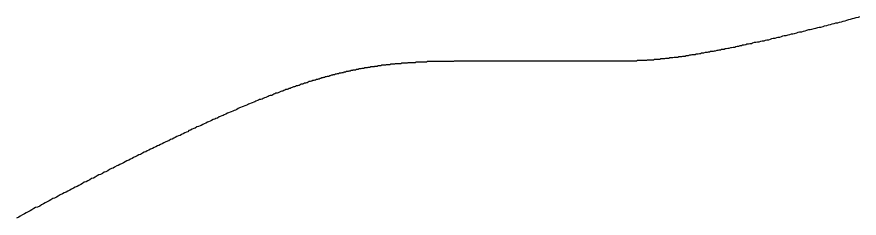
# Model space of a CAD drawing. Header units: millimetres. Extents: x 111 to 2999, y 81 to 1941.
# Drawn here: x 958.82 to 974.79, y 1520.56 to 1524.38 of the extents above; entities that cross this region are included whole.
import ezdxf

# ---------------------------------------------------------------- set-up
doc = ezdxf.new("R2010")
doc.units = ezdxf.units.MM

msp = doc.modelspace()

# ---------------------------------------------------------------- linework, layer by layer
msp.add_polyline3d([(974.8, 1524.383, 0), (974.77, 1524.373, 0), (974.73, 1524.363, 0), (974.69, 1524.353, 0), (974.66, 1524.343, 0), (974.62, 1524.333, 0), (974.59, 1524.323, 0), (974.55, 1524.313, 0), (974.52, 1524.303, 0), (974.48, 1524.293, 0), (974.45, 1524.283, 0), (974.41, 1524.273, 0), (974.38, 1524.263, 0), (974.34, 1524.263, 0), (974.31, 1524.253, 0), (974.27, 1524.243, 0), (974.24, 1524.233, 0), (974.2, 1524.223, 0), (974.17, 1524.213, 0), (974.13, 1524.203, 0), (974.1, 1524.193, 0), (974.06, 1524.183, 0), (974.03, 1524.183, 0), (974, 1524.173, 0), (973.96, 1524.163, 0), (973.93, 1524.153, 0), (973.89, 1524.143, 0), (973.86, 1524.133, 0), (973.83, 1524.133, 0), (973.79, 1524.123, 0), (973.76, 1524.113, 0), (973.73, 1524.103, 0), (973.7, 1524.093, 0), (973.66, 1524.093, 0), (973.63, 1524.083, 0), (973.6, 1524.073, 0), (973.56, 1524.063, 0), (973.53, 1524.053, 0), (973.5, 1524.053, 0), (973.47, 1524.043, 0), (973.44, 1524.033, 0), (973.4, 1524.023, 0), (973.37, 1524.023, 0), (973.34, 1524.013, 0), (973.31, 1524.003, 0), (973.28, 1523.993, 0), (973.25, 1523.993, 0), (973.22, 1523.983, 0), (973.19, 1523.973, 0), (973.16, 1523.973, 0), (973.13, 1523.963, 0), (973.1, 1523.953, 0), (973.07, 1523.943, 0), (973.04, 1523.943, 0), (973.01, 1523.933, 0), (972.98, 1523.923, 0), (972.95, 1523.923, 0), (972.92, 1523.913, 0), (972.89, 1523.903, 0), (972.86, 1523.903, 0), (972.83, 1523.893, 0), (972.8, 1523.893, 0), (972.77, 1523.883, 0), (972.75, 1523.873, 0), (972.72, 1523.873, 0), (972.69, 1523.863, 0), (972.66, 1523.863, 0), (972.64, 1523.853, 0), (972.61, 1523.843, 0), (972.58, 1523.843, 0), (972.56, 1523.833, 0), (972.53, 1523.833, 0), (972.5, 1523.823, 0), (972.48, 1523.823, 0), (972.45, 1523.813, 0), (972.43, 1523.803, 0), (972.4, 1523.803, 0), (972.37, 1523.793, 0), (972.35, 1523.793, 0), (972.32, 1523.783, 0), (972.3, 1523.783, 0), (972.27, 1523.773, 0), (972.25, 1523.773, 0), (972.23, 1523.763, 0), (972.2, 1523.763, 0), (972.18, 1523.763, 0), (972.16, 1523.753, 0), (972.13, 1523.753, 0), (972.11, 1523.743, 0), (972.09, 1523.743, 0), (972.06, 1523.733, 0), (972.04, 1523.733, 0), (972.02, 1523.723, 0), (972, 1523.723, 0), (971.97, 1523.723, 0), (971.95, 1523.713, 0), (971.93, 1523.713, 0), (971.91, 1523.703, 0), (971.89, 1523.703, 0), (971.87, 1523.703, 0), (971.84, 1523.693, 0), (971.82, 1523.693, 0), (971.8, 1523.693, 0), (971.78, 1523.683, 0), (971.76, 1523.683, 0), (971.74, 1523.673, 0), (971.72, 1523.673, 0), (971.7, 1523.673, 0), (971.68, 1523.663, 0), (971.66, 1523.663, 0), (971.64, 1523.663, 0), (971.62, 1523.663, 0), (971.6, 1523.653, 0), (971.59, 1523.653, 0), (971.57, 1523.653, 0), (971.55, 1523.643, 0), (971.53, 1523.643, 0), (971.51, 1523.643, 0), (971.49, 1523.633, 0), (971.47, 1523.633, 0), (971.46, 1523.633, 0), (971.44, 1523.633, 0), (971.42, 1523.623, 0), (971.4, 1523.623, 0), (971.38, 1523.623, 0), (971.37, 1523.623, 0), (971.35, 1523.613, 0), (971.33, 1523.613, 0), (971.31, 1523.613, 0), (971.3, 1523.613, 0), (971.28, 1523.613, 0), (971.26, 1523.603, 0), (971.25, 1523.603, 0), (971.23, 1523.603, 0), (971.21, 1523.603, 0), (971.2, 1523.603, 0), (971.18, 1523.593, 0), (971.17, 1523.593, 0), (971.15, 1523.593, 0), (971.13, 1523.593, 0), (971.12, 1523.593, 0), (971.1, 1523.583, 0), (971.09, 1523.583, 0), (971.07, 1523.583, 0), (971.05, 1523.583, 0), (971.04, 1523.583, 0), (971.02, 1523.583, 0), (971.01, 1523.573, 0), (970.99, 1523.573, 0), (970.98, 1523.573, 0), (970.96, 1523.573, 0), (970.95, 1523.573, 0), (970.93, 1523.573, 0), (970.92, 1523.573, 0), (970.9, 1523.573, 0), (970.89, 1523.563, 0), (970.87, 1523.563, 0), (970.86, 1523.563, 0), (970.84, 1523.563, 0), (970.83, 1523.563, 0), (970.82, 1523.563, 0), (970.8, 1523.563, 0), (970.79, 1523.563, 0), (970.77, 1523.563, 0), (970.76, 1523.553, 0), (970.75, 1523.553, 0), (970.73, 1523.553, 0), (970.72, 1523.553, 0), (970.7, 1523.553, 0), (970.69, 1523.553, 0), (970.68, 1523.553, 0), (970.66, 1523.553, 0), (970.65, 1523.553, 0), (970.63, 1523.553, 0), (970.62, 1523.553, 0), (970.61, 1523.553, 0), (970.59, 1523.553, 0), (970.58, 1523.553, 0), (970.57, 1523.543, 0), (970.55, 1523.543, 0), (970.54, 1523.543, 0), (970.53, 1523.543, 0), (970.51, 1523.543, 0), (970.5, 1523.543, 0), (970.49, 1523.543, 0), (970.47, 1523.543, 0), (970.46, 1523.543, 0), (970.45, 1523.543, 0), (970.43, 1523.543, 0), (970.42, 1523.543, 0), (970.41, 1523.543, 0), (970.39, 1523.543, 0), (970.38, 1523.543, 0), (970.37, 1523.543, 0), (970.35, 1523.543, 0), (970.34, 1523.543, 0), (970.33, 1523.543, 0), (970.31, 1523.543, 0), (970.3, 1523.543, 0), (970.29, 1523.543, 0), (970.27, 1523.543, 0), (970.26, 1523.543, 0), (970.25, 1523.543, 0), (970.23, 1523.543, 0), (970.22, 1523.543, 0), (970.21, 1523.543, 0), (970.19, 1523.543, 0), (970.18, 1523.543, 0), (970.17, 1523.543, 0), (970.15, 1523.543, 0), (970.14, 1523.543, 0), (970.13, 1523.543, 0), (970.11, 1523.543, 0), (970.1, 1523.543, 0), (970.09, 1523.543, 0), (970.07, 1523.543, 0), (970.06, 1523.543, 0), (970.05, 1523.543, 0), (970.03, 1523.543, 0), (970.02, 1523.543, 0), (970.01, 1523.543, 0), (969.99, 1523.543, 0), (969.98, 1523.543, 0), (969.97, 1523.543, 0), (969.95, 1523.543, 0), (969.94, 1523.543, 0), (969.92, 1523.543, 0), (969.91, 1523.543, 0), (969.9, 1523.543, 0), (969.88, 1523.543, 0), (969.87, 1523.543, 0), (969.85, 1523.543, 0), (969.84, 1523.543, 0), (969.82, 1523.543, 0), (969.81, 1523.543, 0), (969.8, 1523.543, 0), (969.78, 1523.543, 0), (969.77, 1523.543, 0), (969.75, 1523.543, 0), (969.74, 1523.543, 0), (969.72, 1523.543, 0), (969.71, 1523.543, 0), (969.69, 1523.543, 0), (969.68, 1523.543, 0), (969.66, 1523.543, 0), (969.65, 1523.543, 0), (969.63, 1523.543, 0), (969.62, 1523.543, 0), (969.6, 1523.543, 0), (969.59, 1523.543, 0), (969.57, 1523.543, 0), (969.56, 1523.543, 0), (969.54, 1523.543, 0), (969.53, 1523.543, 0), (969.51, 1523.543, 0), (969.5, 1523.543, 0), (969.48, 1523.543, 0), (969.47, 1523.543, 0), (969.45, 1523.543, 0), (969.44, 1523.543, 0), (969.42, 1523.543, 0), (969.41, 1523.543, 0), (969.39, 1523.543, 0), (969.37, 1523.543, 0), (969.36, 1523.543, 0), (969.34, 1523.543, 0), (969.33, 1523.543, 0), (969.31, 1523.543, 0), (969.3, 1523.543, 0), (969.28, 1523.543, 0), (969.26, 1523.543, 0), (969.25, 1523.543, 0), (969.23, 1523.543, 0), (969.22, 1523.543, 0), (969.2, 1523.543, 0), (969.19, 1523.543, 0), (969.17, 1523.543, 0), (969.15, 1523.543, 0), (969.14, 1523.543, 0), (969.12, 1523.543, 0), (969.11, 1523.543, 0), (969.09, 1523.543, 0), (969.07, 1523.543, 0), (969.06, 1523.543, 0), (969.04, 1523.543, 0), (969.03, 1523.543, 0), (969.01, 1523.543, 0), (968.99, 1523.543, 0), (968.98, 1523.543, 0), (968.96, 1523.543, 0), (968.95, 1523.543, 0), (968.93, 1523.543, 0), (968.91, 1523.543, 0), (968.9, 1523.543, 0), (968.88, 1523.543, 0), (968.86, 1523.543, 0), (968.85, 1523.543, 0), (968.83, 1523.543, 0), (968.82, 1523.543, 0), (968.8, 1523.543, 0), (968.78, 1523.543, 0), (968.77, 1523.543, 0), (968.75, 1523.543, 0), (968.74, 1523.543, 0), (968.72, 1523.543, 0), (968.7, 1523.543, 0), (968.69, 1523.543, 0), (968.67, 1523.543, 0), (968.65, 1523.543, 0), (968.64, 1523.543, 0), (968.62, 1523.543, 0), (968.61, 1523.543, 0), (968.59, 1523.543, 0), (968.57, 1523.543, 0), (968.56, 1523.543, 0), (968.54, 1523.543, 0), (968.53, 1523.543, 0), (968.51, 1523.543, 0), (968.49, 1523.543, 0), (968.48, 1523.543, 0), (968.46, 1523.543, 0), (968.44, 1523.543, 0), (968.43, 1523.543, 0), (968.41, 1523.543, 0), (968.4, 1523.543, 0), (968.38, 1523.543, 0), (968.36, 1523.543, 0), (968.35, 1523.543, 0), (968.33, 1523.543, 0), (968.32, 1523.543, 0), (968.3, 1523.543, 0), (968.28, 1523.543, 0), (968.27, 1523.543, 0), (968.25, 1523.543, 0), (968.24, 1523.543, 0), (968.22, 1523.543, 0), (968.21, 1523.543, 0), (968.19, 1523.543, 0), (968.17, 1523.543, 0), (968.16, 1523.543, 0), (968.14, 1523.543, 0), (968.13, 1523.543, 0), (968.11, 1523.543, 0), (968.1, 1523.543, 0), (968.08, 1523.543, 0), (968.06, 1523.543, 0), (968.05, 1523.543, 0), (968.03, 1523.543, 0), (968.02, 1523.543, 0), (968, 1523.543, 0), (967.99, 1523.543, 0), (967.97, 1523.543, 0), (967.96, 1523.543, 0), (967.94, 1523.543, 0), (967.93, 1523.543, 0), (967.91, 1523.543, 0), (967.9, 1523.543, 0), (967.88, 1523.543, 0), (967.87, 1523.543, 0), (967.85, 1523.543, 0), (967.84, 1523.543, 0), (967.82, 1523.543, 0), (967.81, 1523.543, 0), (967.79, 1523.543, 0), (967.78, 1523.543, 0), (967.76, 1523.543, 0), (967.75, 1523.543, 0), (967.73, 1523.543, 0), (967.72, 1523.543, 0), (967.7, 1523.543, 0), (967.69, 1523.543, 0), (967.67, 1523.543, 0), (967.66, 1523.543, 0), (967.64, 1523.543, 0), (967.63, 1523.543, 0), (967.62, 1523.543, 0), (967.6, 1523.543, 0), (967.59, 1523.543, 0), (967.57, 1523.543, 0), (967.56, 1523.543, 0), (967.54, 1523.543, 0), (967.53, 1523.543, 0), (967.52, 1523.543, 0), (967.5, 1523.543, 0), (967.49, 1523.543, 0), (967.48, 1523.543, 0), (967.46, 1523.543, 0), (967.45, 1523.543, 0), (967.43, 1523.543, 0), (967.42, 1523.543, 0), (967.41, 1523.543, 0), (967.39, 1523.543, 0), (967.38, 1523.543, 0), (967.37, 1523.543, 0), (967.35, 1523.543, 0), (967.34, 1523.543, 0), (967.33, 1523.543, 0), (967.31, 1523.543, 0), (967.3, 1523.543, 0), (967.29, 1523.543, 0), (967.28, 1523.543, 0), (967.26, 1523.543, 0), (967.25, 1523.543, 0), (967.24, 1523.543, 0), (967.22, 1523.543, 0), (967.21, 1523.543, 0), (967.2, 1523.543, 0), (967.19, 1523.543, 0), (967.17, 1523.543, 0), (967.16, 1523.543, 0), (967.15, 1523.543, 0), (967.13, 1523.543, 0), (967.12, 1523.543, 0), (967.11, 1523.543, 0), (967.1, 1523.533, 0), (967.09, 1523.533, 0), (967.07, 1523.533, 0), (967.06, 1523.533, 0), (967.05, 1523.533, 0), (967.04, 1523.533, 0), (967.02, 1523.533, 0), (967.01, 1523.533, 0), (967, 1523.533, 0), (966.99, 1523.533, 0), (966.98, 1523.533, 0), (966.96, 1523.533, 0), (966.95, 1523.533, 0), (966.94, 1523.533, 0), (966.93, 1523.533, 0), (966.92, 1523.533, 0), (966.9, 1523.533, 0), (966.89, 1523.533, 0), (966.88, 1523.533, 0), (966.87, 1523.533, 0), (966.86, 1523.533, 0), (966.84, 1523.533, 0), (966.83, 1523.533, 0), (966.82, 1523.533, 0), (966.81, 1523.533, 0), (966.8, 1523.533, 0), (966.79, 1523.533, 0), (966.77, 1523.533, 0), (966.76, 1523.533, 0), (966.75, 1523.533, 0), (966.74, 1523.533, 0), (966.73, 1523.533, 0), (966.72, 1523.533, 0), (966.7, 1523.533, 0), (966.69, 1523.533, 0), (966.68, 1523.533, 0), (966.67, 1523.533, 0), (966.66, 1523.533, 0), (966.65, 1523.533, 0), (966.64, 1523.533, 0), (966.62, 1523.533, 0), (966.61, 1523.533, 0), (966.6, 1523.533, 0), (966.59, 1523.523, 0), (966.58, 1523.523, 0), (966.57, 1523.523, 0), (966.56, 1523.523, 0), (966.55, 1523.523, 0), (966.53, 1523.523, 0), (966.52, 1523.523, 0), (966.51, 1523.523, 0), (966.5, 1523.523, 0), (966.49, 1523.523, 0), (966.48, 1523.523, 0), (966.47, 1523.523, 0), (966.46, 1523.523, 0), (966.44, 1523.523, 0), (966.43, 1523.523, 0), (966.42, 1523.523, 0), (966.41, 1523.523, 0), (966.4, 1523.523, 0), (966.39, 1523.523, 0), (966.38, 1523.523, 0), (966.37, 1523.513, 0), (966.35, 1523.513, 0), (966.34, 1523.513, 0), (966.33, 1523.513, 0), (966.32, 1523.513, 0), (966.31, 1523.513, 0), (966.3, 1523.513, 0), (966.29, 1523.513, 0), (966.28, 1523.513, 0), (966.26, 1523.513, 0), (966.25, 1523.513, 0), (966.24, 1523.513, 0), (966.23, 1523.513, 0), (966.22, 1523.503, 0), (966.21, 1523.503, 0), (966.2, 1523.503, 0), (966.19, 1523.503, 0), (966.17, 1523.503, 0), (966.16, 1523.503, 0), (966.15, 1523.503, 0), (966.14, 1523.503, 0), (966.13, 1523.503, 0), (966.12, 1523.503, 0), (966.11, 1523.503, 0), (966.1, 1523.493, 0), (966.08, 1523.493, 0), (966.07, 1523.493, 0), (966.06, 1523.493, 0), (966.05, 1523.493, 0), (966.04, 1523.493, 0), (966.03, 1523.493, 0), (966.02, 1523.493, 0), (966, 1523.493, 0), (965.99, 1523.493, 0), (965.98, 1523.483, 0), (965.97, 1523.483, 0), (965.96, 1523.483, 0), (965.95, 1523.483, 0), (965.93, 1523.483, 0), (965.92, 1523.483, 0), (965.91, 1523.483, 0), (965.9, 1523.483, 0), (965.89, 1523.473, 0), (965.88, 1523.473, 0), (965.86, 1523.473, 0), (965.85, 1523.473, 0), (965.84, 1523.473, 0), (965.83, 1523.473, 0), (965.82, 1523.473, 0), (965.81, 1523.463, 0), (965.79, 1523.463, 0), (965.78, 1523.463, 0), (965.77, 1523.463, 0), (965.76, 1523.463, 0), (965.75, 1523.463, 0), (965.73, 1523.463, 0), (965.72, 1523.453, 0), (965.71, 1523.453, 0), (965.7, 1523.453, 0), (965.69, 1523.453, 0), (965.67, 1523.453, 0), (965.66, 1523.453, 0), (965.65, 1523.443, 0), (965.64, 1523.443, 0), (965.62, 1523.443, 0), (965.61, 1523.443, 0), (965.6, 1523.443, 0), (965.59, 1523.433, 0), (965.57, 1523.433, 0), (965.56, 1523.433, 0), (965.55, 1523.433, 0), (965.54, 1523.433, 0), (965.52, 1523.433, 0), (965.51, 1523.423, 0), (965.5, 1523.423, 0), (965.49, 1523.423, 0), (965.47, 1523.423, 0), (965.46, 1523.413, 0), (965.45, 1523.413, 0), (965.43, 1523.413, 0), (965.42, 1523.413, 0), (965.41, 1523.413, 0), (965.4, 1523.403, 0), (965.38, 1523.403, 0), (965.37, 1523.403, 0), (965.36, 1523.403, 0), (965.34, 1523.393, 0), (965.33, 1523.393, 0), (965.32, 1523.393, 0), (965.3, 1523.393, 0), (965.29, 1523.383, 0), (965.28, 1523.383, 0), (965.26, 1523.383, 0), (965.25, 1523.383, 0), (965.24, 1523.373, 0), (965.22, 1523.373, 0), (965.21, 1523.373, 0), (965.19, 1523.373, 0), (965.18, 1523.363, 0), (965.17, 1523.363, 0), (965.15, 1523.363, 0), (965.14, 1523.353, 0), (965.12, 1523.353, 0), (965.11, 1523.353, 0), (965.1, 1523.343, 0), (965.08, 1523.343, 0), (965.07, 1523.343, 0), (965.05, 1523.333, 0), (965.04, 1523.333, 0), (965.02, 1523.333, 0), (965.01, 1523.323, 0), (964.99, 1523.323, 0), (964.98, 1523.323, 0), (964.96, 1523.313, 0), (964.95, 1523.313, 0), (964.93, 1523.313, 0), (964.92, 1523.303, 0), (964.9, 1523.303, 0), (964.89, 1523.303, 0), (964.87, 1523.293, 0), (964.86, 1523.293, 0), (964.84, 1523.283, 0), (964.83, 1523.283, 0), (964.81, 1523.283, 0), (964.8, 1523.273, 0), (964.78, 1523.273, 0), (964.76, 1523.263, 0), (964.75, 1523.263, 0), (964.73, 1523.253, 0), (964.72, 1523.253, 0), (964.7, 1523.253, 0), (964.68, 1523.243, 0), (964.67, 1523.243, 0), (964.65, 1523.233, 0), (964.63, 1523.233, 0), (964.62, 1523.223, 0), (964.6, 1523.223, 0), (964.58, 1523.213, 0), (964.57, 1523.213, 0), (964.55, 1523.203, 0), (964.53, 1523.203, 0), (964.52, 1523.193, 0), (964.5, 1523.193, 0), (964.48, 1523.183, 0), (964.47, 1523.183, 0), (964.45, 1523.173, 0), (964.43, 1523.173, 0), (964.41, 1523.163, 0), (964.4, 1523.163, 0), (964.38, 1523.153, 0), (964.36, 1523.153, 0), (964.34, 1523.143, 0), (964.32, 1523.133, 0), (964.31, 1523.133, 0), (964.29, 1523.123, 0), (964.27, 1523.123, 0), (964.25, 1523.113, 0), (964.23, 1523.103, 0), (964.21, 1523.103, 0), (964.19, 1523.093, 0), (964.17, 1523.083, 0), (964.16, 1523.083, 0), (964.14, 1523.073, 0), (964.12, 1523.073, 0), (964.1, 1523.063, 0), (964.08, 1523.053, 0), (964.06, 1523.053, 0), (964.04, 1523.043, 0), (964.02, 1523.033, 0), (964, 1523.023, 0), (963.98, 1523.023, 0), (963.96, 1523.013, 0), (963.94, 1523.003, 0), (963.92, 1523.003, 0), (963.9, 1522.993, 0), (963.88, 1522.983, 0), (963.86, 1522.973, 0), (963.84, 1522.973, 0), (963.82, 1522.963, 0), (963.8, 1522.953, 0), (963.77, 1522.943, 0), (963.75, 1522.933, 0), (963.73, 1522.933, 0), (963.71, 1522.923, 0), (963.69, 1522.913, 0), (963.67, 1522.903, 0), (963.65, 1522.893, 0), (963.62, 1522.893, 0), (963.6, 1522.883, 0), (963.58, 1522.873, 0), (963.56, 1522.863, 0), (963.54, 1522.853, 0), (963.51, 1522.843, 0), (963.49, 1522.833, 0), (963.47, 1522.823, 0), (963.44, 1522.813, 0), (963.42, 1522.813, 0), (963.4, 1522.803, 0), (963.38, 1522.793, 0), (963.35, 1522.783, 0), (963.33, 1522.773, 0), (963.31, 1522.763, 0), (963.28, 1522.753, 0), (963.26, 1522.743, 0), (963.23, 1522.733, 0), (963.21, 1522.723, 0), (963.19, 1522.713, 0), (963.16, 1522.703, 0), (963.14, 1522.693, 0), (963.11, 1522.683, 0), (963.09, 1522.673, 0), (963.06, 1522.663, 0), (963.04, 1522.653, 0), (963.01, 1522.643, 0), (962.99, 1522.623, 0), (962.96, 1522.613, 0), (962.94, 1522.603, 0), (962.91, 1522.593, 0), (962.88, 1522.583, 0), (962.86, 1522.573, 0), (962.83, 1522.563, 0), (962.81, 1522.553, 0), (962.78, 1522.533, 0), (962.75, 1522.523, 0), (962.73, 1522.513, 0), (962.7, 1522.503, 0), (962.67, 1522.493, 0), (962.65, 1522.483, 0), (962.62, 1522.463, 0), (962.59, 1522.453, 0), (962.57, 1522.443, 0), (962.54, 1522.433, 0), (962.51, 1522.413, 0), (962.48, 1522.403, 0), (962.45, 1522.393, 0), (962.43, 1522.383, 0), (962.4, 1522.363, 0), (962.37, 1522.353, 0), (962.34, 1522.343, 0), (962.31, 1522.323, 0), (962.29, 1522.313, 0), (962.26, 1522.303, 0), (962.23, 1522.293, 0), (962.2, 1522.273, 0), (962.17, 1522.263, 0), (962.14, 1522.253, 0), (962.11, 1522.233, 0), (962.08, 1522.223, 0), (962.06, 1522.203, 0), (962.03, 1522.193, 0), (962, 1522.183, 0), (961.97, 1522.163, 0), (961.94, 1522.153, 0), (961.91, 1522.133, 0), (961.88, 1522.123, 0), (961.85, 1522.113, 0), (961.82, 1522.093, 0), (961.79, 1522.083, 0), (961.76, 1522.063, 0), (961.73, 1522.053, 0), (961.7, 1522.033, 0), (961.67, 1522.023, 0), (961.63, 1522.003, 0), (961.6, 1521.993, 0), (961.57, 1521.973, 0), (961.54, 1521.963, 0), (961.51, 1521.943, 0), (961.48, 1521.933, 0), (961.45, 1521.913, 0), (961.42, 1521.903, 0), (961.39, 1521.883, 0), (961.35, 1521.873, 0), (961.32, 1521.853, 0), (961.29, 1521.843, 0), (961.26, 1521.823, 0), (961.23, 1521.813, 0), (961.2, 1521.793, 0), (961.16, 1521.773, 0), (961.13, 1521.763, 0), (961.1, 1521.743, 0), (961.07, 1521.733, 0), (961.03, 1521.713, 0), (961, 1521.693, 0), (960.97, 1521.683, 0), (960.94, 1521.663, 0), (960.9, 1521.653, 0), (960.87, 1521.633, 0), (960.84, 1521.613, 0), (960.81, 1521.603, 0), (960.77, 1521.583, 0), (960.74, 1521.563, 0), (960.71, 1521.553, 0), (960.67, 1521.533, 0), (960.64, 1521.513, 0), (960.61, 1521.503, 0), (960.57, 1521.483, 0), (960.54, 1521.463, 0), (960.5, 1521.443, 0), (960.47, 1521.433, 0), (960.44, 1521.413, 0), (960.4, 1521.393, 0), (960.37, 1521.383, 0), (960.34, 1521.363, 0), (960.3, 1521.343, 0), (960.27, 1521.323, 0), (960.23, 1521.313, 0), (960.2, 1521.293, 0), (960.16, 1521.273, 0), (960.13, 1521.253, 0), (960.09, 1521.243, 0), (960.06, 1521.223, 0), (960.03, 1521.203, 0), (959.99, 1521.183, 0), (959.96, 1521.163, 0), (959.92, 1521.153, 0), (959.89, 1521.133, 0), (959.85, 1521.113, 0), (959.82, 1521.093, 0), (959.78, 1521.073, 0), (959.75, 1521.053, 0), (959.71, 1521.043, 0), (959.68, 1521.023, 0), (959.64, 1521.003, 0), (959.6, 1520.983, 0), (959.57, 1520.963, 0), (959.53, 1520.943, 0), (959.5, 1520.933, 0), (959.46, 1520.913, 0), (959.43, 1520.893, 0), (959.39, 1520.873, 0), (959.35, 1520.853, 0), (959.32, 1520.833, 0), (959.28, 1520.813, 0), (959.25, 1520.793, 0), (959.21, 1520.773, 0), (959.17, 1520.763, 0), (959.14, 1520.743, 0), (959.1, 1520.723, 0), (959.07, 1520.703, 0), (959.03, 1520.683, 0), (958.99, 1520.663, 0), (958.96, 1520.643, 0), (958.92, 1520.623, 0), (958.88, 1520.603, 0), (958.85, 1520.583, 0), (958.81, 1520.563, 0)])

doc.saveas('drawing.dxf')
